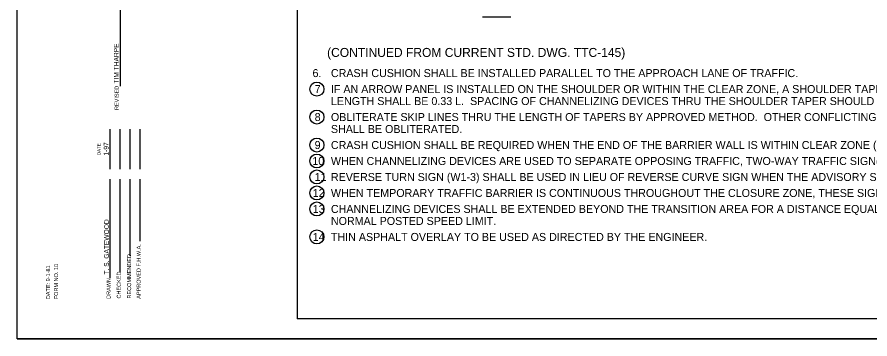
# Model space of a CAD drawing. Extents: x 1000 to 1036.3, y 1000 to 1022.
# Drawn here: x 1000 to 1021.32, y 1000 to 1008.06 of the extents above; entities that cross this region are included whole.
import ezdxf

# ---------------------------------------------------------------- set-up
doc = ezdxf.new("R2010")
doc.units = 0
doc.layers.add('Level 1', color=7, linetype='Continuous')
doc.layers.add('Level 10', color=7, linetype='Continuous')

msp = doc.modelspace()

# ---------------------------------------------------------------- linework, layer by layer
at = {"layer": 'Level 1'}
for p, q in [((1007, 1021.5), (1007, 1000.5)), ((1007, 1021.5), (1007, 1000.5)), ((1012.34, 1008.055), (1011.637, 1008.055)), ((1035.5, 1000.5), (1007, 1000.5)), ((1035.5, 1000.5), (1007, 1000.5))]:
    msp.add_line(p, q, dxfattribs=at)
for centre in [(1007.496, 1006.253), (1007.496, 1005.553), (1007.496, 1004.853), (1007.496, 1004.453), (1007.496, 1004.053), (1007.496, 1003.653), (1007.496, 1003.253), (1007.496, 1002.553)]:
    msp.add_circle(centre, 0.175, dxfattribs=at)
at = {"layer": 'Level 10'}
for p, q in [((1000, 1000), (1000, 1022)), ((1000, 1000), (1000, 1022)), ((1002.584, 1006.325), (1002.584, 1008.726)), ((1002.331, 1004.248), (1002.331, 1005.248)), ((1002.331, 1004.248), (1002.331, 1005.248)), ((1002.581, 1004.248), (1002.581, 1005.248)), ((1002.581, 1004.248), (1002.581, 1005.248)), ((1002.831, 1004.248), (1002.831, 1005.248)), ((1002.831, 1004.248), (1002.831, 1005.248)), ((1003.081, 1004.248), (1003.081, 1005.248)), ((1003.081, 1004.248), (1003.081, 1005.248)), ((1002.331, 1001.528), (1002.331, 1003.998)), ((1002.331, 1001.528), (1002.331, 1003.998)), ((1002.581, 1001.673), (1002.581, 1003.998)), ((1002.581, 1001.673), (1002.581, 1003.998)), ((1002.831, 1002.081), (1002.831, 1003.998)), ((1002.831, 1002.081), (1002.831, 1003.998)), ((1003.081, 1002.448), (1003.081, 1003.998)), ((1003.081, 1002.448), (1003.081, 1003.998)), ((1036, 1000), (1000, 1000)), ((1000, 1000), (1036, 1000)), ((1036, 1000), (1000, 1000))]:
    msp.add_line(p, q, dxfattribs=at)

# ---------------------------------------------------------------- texts
at = {"layer": 'Level 1'}
for s, p in [('TIM THARPE', (1002.542, 1006.391)), ('1-97', (1002.287, 1004.589)), ('T. S. GATEWOOD', (1002.296, 1001.613))]:
    msp.add_text(s, height=0.12, rotation=90, dxfattribs=at).set_placement(p)
for s, height, p in [('(CONTINUED FROM CURRENT STD. DWG. TTC-145)', 0.225, (1007.75, 1007.057)), ('6.', 0.2, (1007.386, 1006.553)), ('CRASH CUSHION SHALL BE INSTALLED PARALLEL TO THE APPROACH LANE OF TRAFFIC.', 0.2, (1007.846, 1006.553)), ('7', 0.2, (1007.44, 1006.153)), ('IF AN ARROW PANEL IS INSTALLED ON THE SHOULDER OR WITHIN THE CLEAR ZONE, A SHOULDER TAPER SHALL BE REQUIRED.  TAPER', 0.2, (1007.846, 1006.153)), ("LENGTH SHALL BE 0.33 L.  SPACING OF CHANNELIZING DEVICES THRU THE SHOULDER TAPER SHOULD BE 40'.", 0.2, (1007.846, 1005.853)), ('8', 0.2, (1007.44, 1005.453)), ('OBLITERATE SKIP LINES THRU THE LENGTH OF TAPERS BY APPROVED METHOD.  OTHER CONFLICTING PAVEMENT MARKINGS ', 0.2, (1007.846, 1005.453)), ('SHALL BE OBLITERATED.', 0.2, (1007.846, 1005.153)), ('9', 0.2, (1007.439, 1004.753)), ('CRASH CUSHION SHALL BE REQUIRED WHEN THE END OF THE BARRIER WALL IS WITHIN CLEAR ZONE (REFER TO ROADSIDE DESIGN GUIDE).', 0.2, (1007.846, 1004.753)), ('10', 0.2, (1007.382, 1004.353)), ('WHEN CHANNELIZING DEVICES ARE USED TO SEPARATE OPPOSING TRAFFIC, TWO-WAY TRAFFIC SIGN(S) SHALL BE REPEATED EVERY MILE.', 0.2, (1007.846, 1004.353)), ('11', 0.2, (1007.44, 1003.953)), ('REVERSE TURN SIGN (W1-3) SHALL BE USED IN LIEU OF REVERSE CURVE SIGN WHEN THE ADVISORY SPEED IS 30 MPH OR LESS.', 0.2, (1007.846, 1003.953)), ('12', 0.2, (1007.391, 1003.553)), ('WHEN TEMPORARY TRAFFIC BARRIER IS CONTINUOUS THROUGHOUT THE CLOSURE ZONE, THESE SIGNS SHALL BE ELIMINATED.', 0.2, (1007.846, 1003.553)), ('13', 0.2, (1007.391, 1003.153)), ('CHANNELIZING DEVICES SHALL BE EXTENDED BEYOND THE TRANSITION AREA FOR A DISTANCE EQUAL TO TWO TIMES THE ', 0.2, (1007.846, 1003.153)), ('NORMAL POSTED SPEED LIMIT.', 0.2, (1007.846, 1002.853)), ('14', 0.2, (1007.391, 1002.453)), ('THIN ASPHALT OVERLAY TO BE USED AS DIRECTED BY THE ENGINEER.', 0.2, (1007.846, 1002.453))]:
    msp.add_text(s, height=height, dxfattribs=at).set_placement(p)
at = {"layer": 'Level 10'}
for s, height, p in [('REVISED', 0.1, (1002.54, 1005.73)), ('DATE', 0.08, (1002.088, 1004.602)), ('DATE', 0.08, (1002.088, 1004.602)), ('APPROVED F.H.W.A.', 0.1, (1003.089, 1001.006)), ('APPROVED F.H.W.A.', 0.1, (1003.089, 1001.006)), ('RECOMMENDED', 0.1, (1002.852, 1001.012)), ('RECOMMENDED', 0.1, (1002.852, 1001.012)), ('DATE: 9-1-81', 0.1, (1000.826, 1000.996)), ('DATE: 9-1-81', 0.1, (1000.826, 1000.996)), ('FORM NO. 10', 0.1, (1001.025, 1000.994)), ('FORM NO. 10', 0.1, (1001.025, 1000.994)), ('CHECKED', 0.1, (1002.593, 1001.012)), ('CHECKED', 0.1, (1002.593, 1001.012)), ('DRAWN', 0.1, (1002.337, 1001.002)), ('DRAWN', 0.1, (1002.337, 1001.002))]:
    msp.add_text(s, height=height, rotation=90, dxfattribs=at).set_placement(p)

doc.saveas('drawing.dxf')
